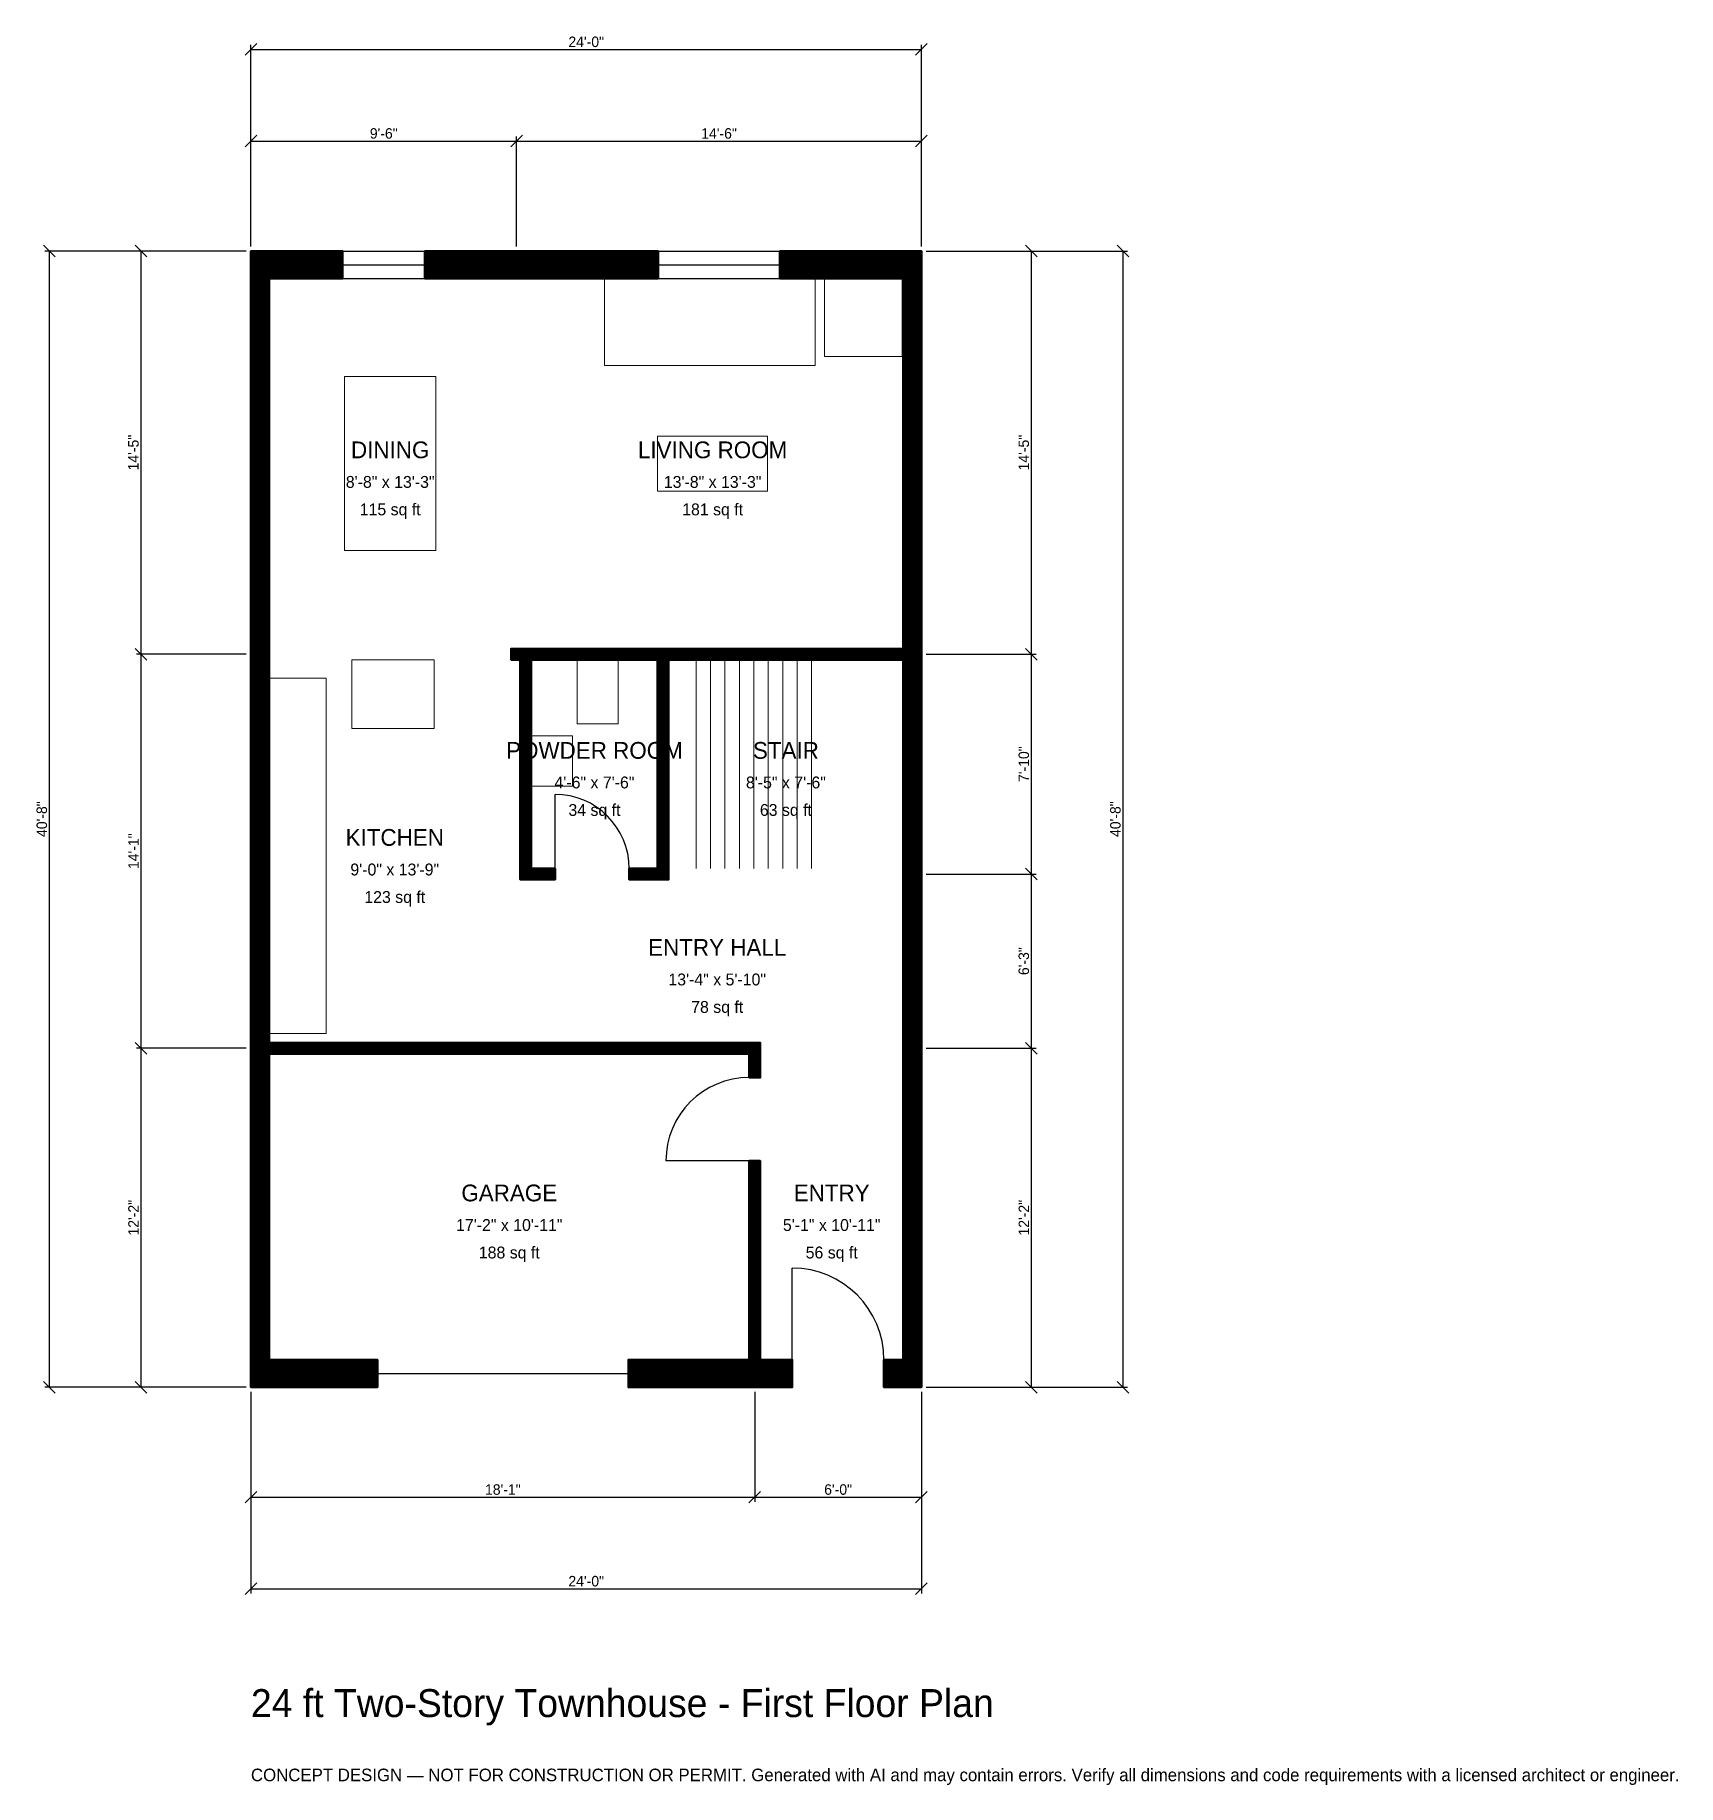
# Model space of a CAD drawing. Header units: inches. Extents: x -93 to 613, y -171 to 581.
import ezdxf
from ezdxf.enums import TextEntityAlignment as Align

# ---------------------------------------------------------------- set-up
doc = ezdxf.new("R2010")
doc.units = ezdxf.units.IN
doc.header["$MEASUREMENT"] = 0
doc.linetypes.add('DASHED', pattern=[0.6, 0.5, -0.1])
for name, color, linetype, lineweight in [('A-ANNO-DIMS', 1, 'Continuous', 13), ('A-ANNO-TEXT', 7, 'Continuous', 18), ('A-AREA-IDEN', 7, 'Continuous', 18), ('A-DOOR', 2, 'Continuous', 25), ('A-FLOR-FIXT', 9, 'Continuous', 13), ('A-FLOR-STRS', 3, 'Continuous', 18), ('A-FURN', 9, 'Continuous', 13), ('A-GLAZ', 4, 'Continuous', 25), ('A-WALL', 7, 'Continuous', 50), ('A-WALL-PATT', 8, 'Continuous', 13)]:
    doc.layers.add(name, color=color, linetype=linetype, lineweight=lineweight)
doc.dimstyles.new('PLAN', dxfattribs={"dimtxt": 4.5, "dimasz": 3, "dimexe": 2, "dimexo": 2, "dimgap": 1, "dimtad": 1, "dimdec": 0, "dimlunit": 4, "dimtsz": 2.5, "dimcen": 2.5, "dimclrd": 1, "dimclre": 1, "dimazin": 3, "dimtfac": 1, "dimtmove": 0, "dimatfit": 3})

msp = doc.modelspace()

# ---------------------------------------------------------------- hatches: boundary and pattern name
at = {"layer": 'A-WALL-PATT'}
h = msp.add_hatch(dxfattribs=at)
h.set_pattern_fill('ANSI31', color=8, scale=0.8)
h.paths.add_polyline_path([(0, 0), (0, 11.811), (0, 11.811), (0, 141.7323), (0, 143.3071), (0, 143.3071), (0, 148.0315), (0, 148.0315), (0, 149.6063), (0, 311.0236), (0, 318.8976), (0, 476.378), (0, 476.378), (0, 488.189), (0, 488.189), (0, 488.189), (7.874, 488.189), (7.874, 488.189), (39.3701, 488.189), (39.3701, 476.378), (7.874, 476.378), (7.874, 318.8976), (7.874, 311.0236), (7.874, 149.6063), (7.874, 148.0315), (115.748, 148.0315), (120.4724, 148.0315), (214.1732, 148.0315), (218.8976, 148.0315), (218.8976, 143.3071), (218.8976, 133.0709), (214.1732, 133.0709), (214.1732, 143.3071), (120.4724, 143.3071), (115.748, 143.3071), (7.874, 143.3071), (7.874, 141.7323), (7.874, 11.811), (54.3307, 11.811), (54.3307, 0), (7.874, 0), (7.874, 0), (0, 0), (0, 0), (0, 0)])
h.paths.add_polyline_path([(108.2677, 488.189), (120.0787, 488.189), (175, 488.189), (175, 476.378), (120.0787, 476.378), (108.2677, 476.378), (74.8031, 476.378), (74.8031, 488.189), (108.2677, 488.189)])
h.paths.add_polyline_path([(280.315, 488.189), (280.315, 488.189), (288.189, 488.189), (288.189, 488.189), (288.189, 488.189), (288.189, 476.378), (288.189, 476.378), (288.189, 318.8976), (288.189, 317.3228), (288.189, 317.3228), (288.189, 312.5984), (288.189, 312.5984), (288.189, 311.0236), (288.189, 224.4094), (288.189, 216.5354), (288.189, 149.6063), (288.189, 141.7323), (288.189, 11.811), (288.189, 11.811), (288.189, 0), (288.189, 0), (288.189, 0), (280.315, 0), (280.315, 0), (272.0472, 0), (272.0472, 11.811), (280.315, 11.811), (280.315, 141.7323), (280.315, 149.6063), (280.315, 216.5354), (280.315, 224.4094), (280.315, 311.0236), (280.315, 312.5984), (179.5276, 312.5984), (179.5276, 222.8346), (179.5276, 218.1102), (174.8031, 218.1102), (162.5984, 218.1102), (162.5984, 222.8346), (174.8031, 222.8346), (174.8031, 312.5984), (120.4724, 312.5984), (120.4724, 222.8346), (130.7087, 222.8346), (130.7087, 218.1102), (120.4724, 218.1102), (115.748, 218.1102), (115.748, 222.8346), (115.748, 312.5984), (111.811, 312.5984), (111.811, 317.3228), (115.748, 317.3228), (120.4724, 317.3228), (174.8031, 317.3228), (179.5276, 317.3228), (280.315, 317.3228), (280.315, 318.8976), (280.315, 476.378), (227.3622, 476.378), (227.3622, 488.189), (280.315, 488.189)])
h.paths.add_polyline_path([(222.4409, 0), (218.8976, 0), (218.8976, 0), (214.1732, 0), (214.1732, 0), (210.6299, 0), (162.2047, 0), (162.2047, 11.811), (210.6299, 11.811), (214.1732, 11.811), (214.1732, 97.2441), (218.8976, 97.2441), (218.8976, 11.811), (222.4409, 11.811), (232.6772, 11.811), (232.6772, 0), (222.4409, 0)])

# ---------------------------------------------------------------- linework, layer by layer
at = {"layer": 'A-DOOR'}
for p, q in [((130.7087, 222.8346), (130.7087, 254.7244)), ((214.1732, 97.2441), (178.3465, 97.2441)), ((232.6772, 11.811), (232.6772, 51.1811))]:
    msp.add_line(p, q, dxfattribs=at)
at = {"layer": 'A-DOOR', "linetype": 'DASHED'}
msp.add_line((54.3307, 5.9055), (162.2047, 5.9055), dxfattribs=at)
at = {"layer": 'A-DOOR'}
for centre, radius, start, end in [((130.7087, 222.8346), 31.8898, 0, 90), ((214.1732, 97.2441), 35.8268, 90, 180), ((232.6772, 11.811), 39.3701, 0, 90)]:
    msp.add_arc(centre, radius, start, end, dxfattribs=at)
at = {"layer": 'A-FLOR-FIXT'}
for points in [[(140.1575, 285.0394), (157.874, 285.0394), (157.874, 312.5984), (140.1575, 312.5984)], [(7.874, 151.9685), (32.2835, 151.9685), (32.2835, 304.7244), (7.874, 304.7244)], [(120.4724, 258.2677), (138.189, 258.2677), (138.189, 279.9213), (120.4724, 279.9213)]]:
    msp.add_lwpolyline(points, close=True, dxfattribs=at)
at = {"layer": 'A-FLOR-STRS'}
for p, q in [((191.3386, 222.8346), (191.3386, 312.5984)), ((197.5394, 222.8346), (197.5394, 312.5984)), ((203.7402, 222.8346), (203.7402, 312.5984)), ((209.9409, 222.8346), (209.9409, 312.5984)), ((216.1417, 222.8346), (216.1417, 312.5984)), ((222.3425, 222.8346), (222.3425, 312.5984)), ((228.5433, 222.8346), (228.5433, 312.5984)), ((234.7441, 222.8346), (234.7441, 312.5984)), ((240.9449, 222.8346), (240.9449, 312.5984))]:
    msp.add_line(p, q, dxfattribs=at)
at = {"layer": 'A-FURN'}
for points in [[(151.9685, 438.9764), (242.5197, 438.9764), (242.5197, 476.378), (151.9685, 476.378)], [(246.4567, 442.9134), (279.9213, 442.9134), (279.9213, 476.378), (246.4567, 476.378)], [(40.1575, 359.4488), (79.5276, 359.4488), (79.5276, 434.252), (40.1575, 434.252)], [(174.8031, 385.0394), (222.0472, 385.0394), (222.0472, 408.6614), (174.8031, 408.6614)], [(43.3071, 283.0709), (78.7402, 283.0709), (78.7402, 312.5984), (43.3071, 312.5984)]]:
    msp.add_lwpolyline(points, close=True, dxfattribs=at)
at = {"layer": 'A-GLAZ'}
for p, q in [((39.3701, 488.189), (74.8031, 488.189)), ((39.3701, 482.2835), (74.8031, 482.2835)), ((175, 488.189), (227.3622, 488.189)), ((175, 482.2835), (227.3622, 482.2835)), ((39.3701, 476.378), (74.8031, 476.378)), ((175, 476.378), (227.3622, 476.378))]:
    msp.add_line(p, q, dxfattribs=at)
at = {"layer": 'A-WALL'}
for points in [[(0, 0), (0, 11.811), (0, 11.811), (0, 141.7323), (0, 143.3071), (0, 143.3071), (0, 148.0315), (0, 148.0315), (0, 149.6063), (0, 311.0236), (0, 318.8976), (0, 476.378), (0, 476.378), (0, 488.189), (0, 488.189), (0, 488.189), (7.874, 488.189), (7.874, 488.189), (39.3701, 488.189), (39.3701, 476.378), (7.874, 476.378), (7.874, 318.8976), (7.874, 311.0236), (7.874, 149.6063), (7.874, 148.0315), (115.748, 148.0315), (120.4724, 148.0315), (214.1732, 148.0315), (218.8976, 148.0315), (218.8976, 143.3071), (218.8976, 133.0709), (214.1732, 133.0709), (214.1732, 143.3071), (120.4724, 143.3071), (115.748, 143.3071), (7.874, 143.3071), (7.874, 141.7323), (7.874, 11.811), (54.3307, 11.811), (54.3307, 0), (7.874, 0), (7.874, 0), (0, 0), (0, 0), (0, 0)], [(108.2677, 488.189), (120.0787, 488.189), (175, 488.189), (175, 476.378), (120.0787, 476.378), (108.2677, 476.378), (74.8031, 476.378), (74.8031, 488.189), (108.2677, 488.189)], [(280.315, 488.189), (280.315, 488.189), (288.189, 488.189), (288.189, 488.189), (288.189, 488.189), (288.189, 476.378), (288.189, 476.378), (288.189, 318.8976), (288.189, 317.3228), (288.189, 317.3228), (288.189, 312.5984), (288.189, 312.5984), (288.189, 311.0236), (288.189, 224.4094), (288.189, 216.5354), (288.189, 149.6063), (288.189, 141.7323), (288.189, 11.811), (288.189, 11.811), (288.189, 0), (288.189, 0), (288.189, 0), (280.315, 0), (280.315, 0), (272.0472, 0), (272.0472, 11.811), (280.315, 11.811), (280.315, 141.7323), (280.315, 149.6063), (280.315, 216.5354), (280.315, 224.4094), (280.315, 311.0236), (280.315, 312.5984), (179.5276, 312.5984), (179.5276, 222.8346), (179.5276, 218.1102), (174.8031, 218.1102), (162.5984, 218.1102), (162.5984, 222.8346), (174.8031, 222.8346), (174.8031, 312.5984), (120.4724, 312.5984), (120.4724, 222.8346), (130.7087, 222.8346), (130.7087, 218.1102), (120.4724, 218.1102), (115.748, 218.1102), (115.748, 222.8346), (115.748, 312.5984), (111.811, 312.5984), (111.811, 317.3228), (115.748, 317.3228), (120.4724, 317.3228), (174.8031, 317.3228), (179.5276, 317.3228), (280.315, 317.3228), (280.315, 318.8976), (280.315, 476.378), (227.3622, 476.378), (227.3622, 488.189), (280.315, 488.189)], [(222.4409, 0), (218.8976, 0), (218.8976, 0), (214.1732, 0), (214.1732, 0), (210.6299, 0), (162.2047, 0), (162.2047, 11.811), (210.6299, 11.811), (214.1732, 11.811), (214.1732, 97.2441), (218.8976, 97.2441), (218.8976, 11.811), (222.4409, 11.811), (232.6772, 11.811), (232.6772, 0), (222.4409, 0)]]:
    msp.add_lwpolyline(points, close=True, dxfattribs=at)

# ---------------------------------------------------------------- texts
at = {"layer": 'A-ANNO-TEXT'}
for s, height, p in [('24 ft Two-Story Townhouse - First Floor Plan', 12, (0, -141.7323)), ('CONCEPT DESIGN — NOT FOR CONSTRUCTION OR PERMIT. Generated with AI and may contain errors. Verify all dimensions and code requirements with a licensed architect or engineer.', 5.4, (0, -169.2913))]:
    msp.add_text(s, height=height, dxfattribs=at).set_placement(p)
at = {"layer": 'A-AREA-IDEN'}
for s, height, p in [('DINING', 7.2, (59.8425, 402.7559)), ('LIVING ROOM', 7.2, (198.4252, 402.7559)), ('8\'-8" x 13\'-3"', 5.1, (59.8425, 388.9764)), ('13\'-8" x 13\'-3"', 5.1, (198.4252, 388.9764)), ('115 sq ft', 5.1, (59.8425, 377.1654)), ('181 sq ft', 5.1, (198.4252, 377.1654)), ('POWDER ROOM', 7.2, (147.6378, 273.622)), ('STAIR', 7.2, (229.9213, 273.622)), ('4\'-6" x 7\'-6"', 5.1, (147.6378, 259.8425)), ('8\'-5" x 7\'-6"', 5.1, (229.9213, 259.8425)), ('34 sq ft', 5.1, (147.6378, 248.0315)), ('63 sq ft', 5.1, (229.9213, 248.0315)), ('KITCHEN', 7.2, (61.811, 236.2205)), ('9\'-0" x 13\'-9"', 5.1, (61.811, 222.4409)), ('123 sq ft', 5.1, (61.811, 210.6299)), ('ENTRY HALL', 7.2, (200.3937, 188.9764)), ('13\'-4" x 5\'-10"', 5.1, (200.3937, 175.1969)), ('78 sq ft', 5.1, (200.3937, 163.3858)), ('GARAGE', 7.2, (111.0236, 83.4646)), ('ENTRY', 7.2, (249.6063, 83.4646)), ('17\'-2" x 10\'-11"', 5.1, (111.0236, 69.685)), ('5\'-1" x 10\'-11"', 5.1, (249.6063, 69.685)), ('188 sq ft', 5.1, (111.0236, 57.874)), ('56 sq ft', 5.1, (249.6063, 57.874))]:
    msp.add_text(s, height=height, dxfattribs=at).set_placement(p, align=Align.MIDDLE_CENTER)

# ---------------------------------------------------------------- dimensions: what is measured, and where the dimension line sits
at = {"layer": 'A-ANNO-DIMS'}
for base, p1, p2, text in [((0, 574.8031), (0, 488.189), (288.189, 488.189), '24\'-0"'), ((0, 535.4331), (0, 488.189), (114.1732, 488.189), '9\'-6"'), ((114.1732, 535.4331), (114.1732, 488.189), (288.189, 488.189), '14\'-6"'), ((0, -47.2441), (0, 0), (216.5354, 0), '18\'-1"'), ((0, -86.6142), (0, 0), (288.189, 0), '24\'-0"'), ((216.5354, -47.2441), (216.5354, 0), (288.189, 0), '6\'-0"')]:
    msp.add_linear_dim(base=base, p1=p1, p2=p2, text=text, dimstyle='PLAN', dxfattribs=at).render()
for base, p1, p2, text in [((-86.6142, 0), (0, 0), (0, 488.189), '40\'-8"'), ((-47.2441, 314.9606), (0, 314.9606), (0, 488.189), '14\'-5"'), ((335.4331, 314.9606), (288.189, 314.9606), (288.189, 488.189), '14\'-5"'), ((374.8031, 0), (288.189, 0), (288.189, 488.189), '40\'-8"'), ((-47.2441, 145.6693), (0, 145.6693), (0, 314.9606), '14\'-1"'), ((335.4331, 220.4724), (288.189, 220.4724), (288.189, 314.9606), '7\'-10"'), ((335.4331, 145.6693), (288.189, 145.6693), (288.189, 220.4724), '6\'-3"'), ((-47.2441, 0), (0, 0), (0, 145.6693), '12\'-2"'), ((335.4331, 0), (288.189, 0), (288.189, 145.6693), '12\'-2"')]:
    msp.add_linear_dim(base=base, p1=p1, p2=p2, angle=90, text=text, dimstyle='PLAN', dxfattribs=at).render()

doc.saveas('drawing.dxf')
